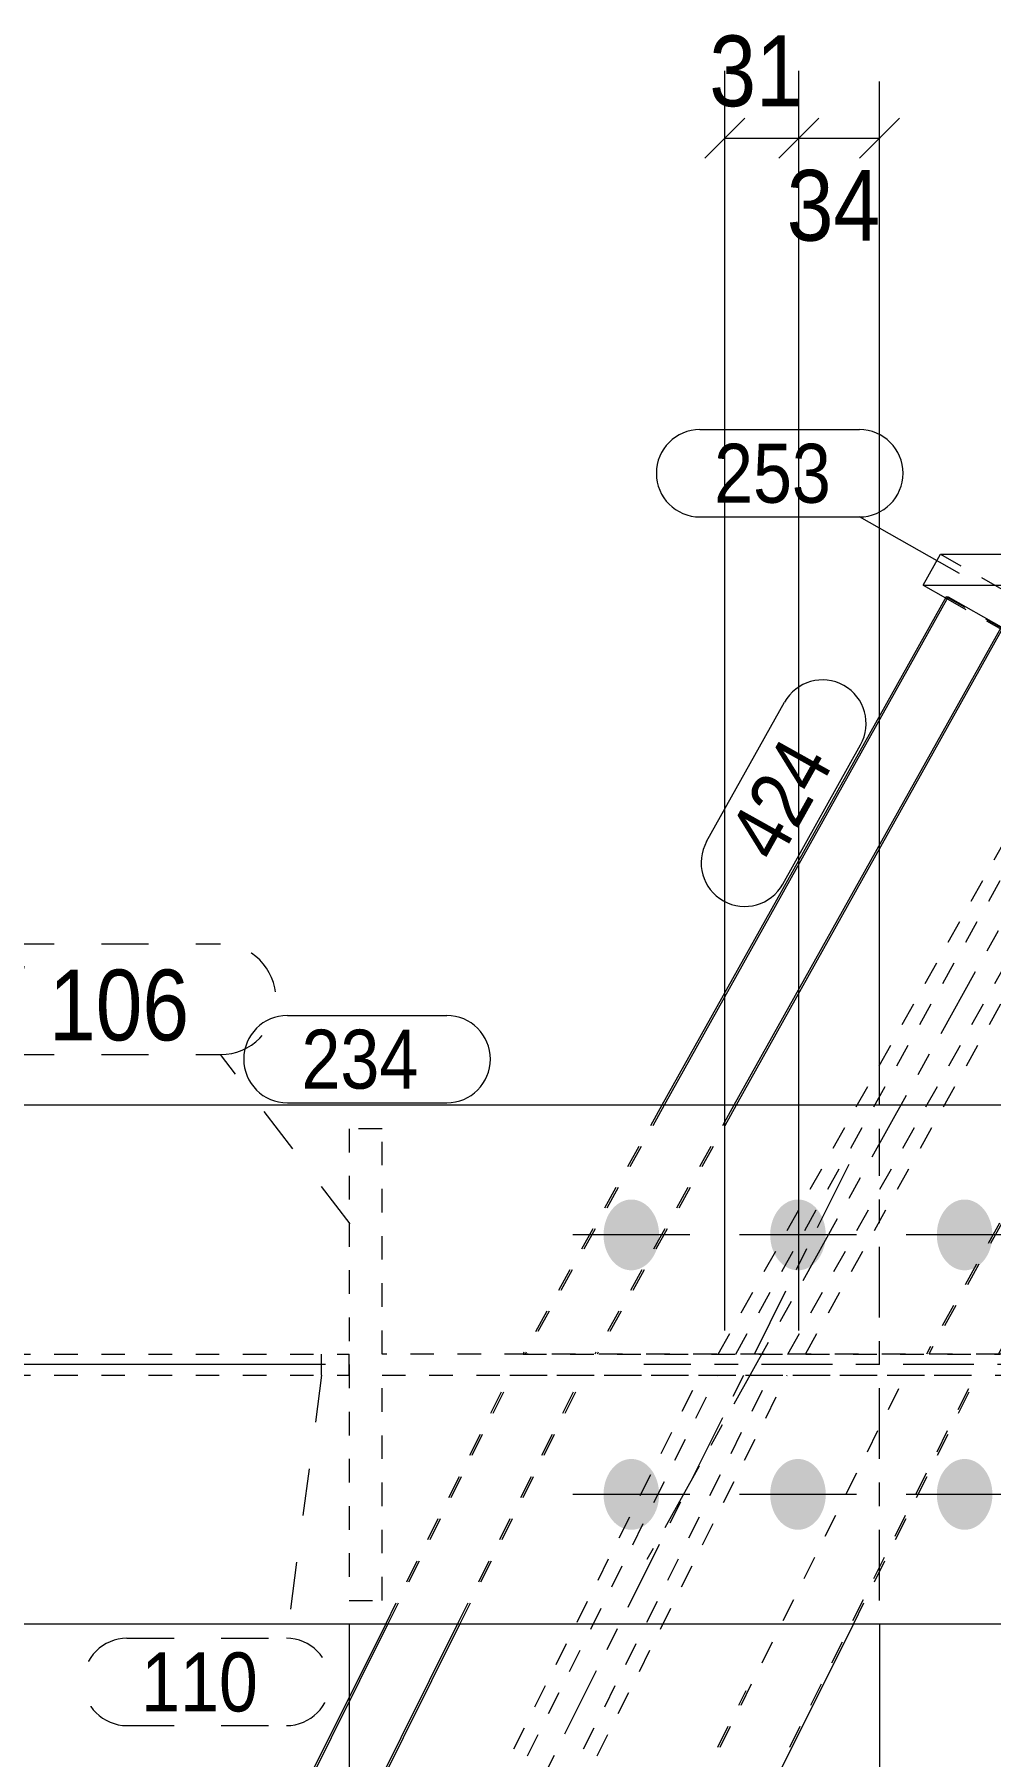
# Model space of a CAD drawing. Header units: millimetres. Extents: x 2 to 579, y 1 to 825.
# Drawn here: x 457.1 to 497.6, y 501.9 to 574.9 of the extents above; entities that cross this region are included whole.
import ezdxf

# ---------------------------------------------------------------- set-up
doc = ezdxf.new("R2010")
doc.units = ezdxf.units.MM
for name, pattern in [('XKITLINE00', [0]), ('XKITLINE01', [4, 1, -1, 1, -1]), ('XKITLINE02', [4, 2, -2]), ('XKITLINE03', [6, 3, -1, 1, -1])]:
    doc.linetypes.add(name, pattern=pattern)
for name, color, linetype, lineweight in [('Bolt', 3, 'Continuous', 0), ('Dimensions', 7, 'Continuous', 0), ('Part', 2, 'Continuous', 0), ('PartMark', 7, 'Continuous', 0)]:
    doc.layers.add(name, color=color, linetype=linetype, lineweight=lineweight)
doc.styles.add('ARIAL', font='ARIAL.TTF')

# ---------------------------------------------------------------- blocks, each defined once
blk = doc.blocks.new('*A142')
at = {"layer": 'Bolt'}
for points in [[(483.567, 523.961), (483.566, 523.924), (483.564, 523.887), (483.561, 523.851), (483.558, 523.814), (483.554, 523.778), (483.55, 523.741), (483.544, 523.705), (483.538, 523.669), (483.532, 523.633), (483.524, 523.598), (483.516, 523.562), (483.508, 523.527), (483.498, 523.492), (483.488, 523.458), (483.477, 523.424), (483.466, 523.39), (483.454, 523.356), (483.441, 523.323), (483.428, 523.291), (483.414, 523.258), (483.399, 523.227), (483.384, 523.195), (483.369, 523.164), (483.352, 523.134), (483.335, 523.104), (483.318, 523.075), (483.3, 523.046), (483.281, 523.018), (483.262, 522.99), (483.242, 522.963), (483.222, 522.937), (483.201, 522.911), (483.18, 522.886), (483.159, 522.862), (483.136, 522.838), (483.114, 522.815), (483.091, 522.793), (483.067, 522.771), (483.044, 522.75), (483.019, 522.73), (482.995, 522.711), (482.97, 522.693), (482.944, 522.675), (482.919, 522.658), (482.893, 522.642), (482.866, 522.626), (482.84, 522.612), (482.813, 522.598), (482.786, 522.585), (482.759, 522.573), (482.731, 522.562), (482.703, 522.552), (482.675, 522.543), (482.647, 522.534), (482.619, 522.526), (482.59, 522.52), (482.562, 522.514), (482.533, 522.509), (482.505, 522.505), (482.476, 522.502), (482.447, 522.499), (482.418, 522.498), (482.389, 522.498), (482.36, 522.498), (482.331, 522.499), (482.302, 522.502), (482.274, 522.505), (482.245, 522.509), (482.216, 522.514), (482.188, 522.52), (482.159, 522.526), (482.131, 522.534), (482.103, 522.543), (482.075, 522.552), (482.047, 522.562), (482.02, 522.573), (481.992, 522.585), (481.965, 522.598), (481.938, 522.612), (481.912, 522.626), (481.885, 522.642), (481.859, 522.658), (481.834, 522.675), (481.808, 522.693), (481.783, 522.711), (481.759, 522.73), (481.735, 522.75), (481.711, 522.771), (481.687, 522.793), (481.664, 522.815), (481.642, 522.838), (481.62, 522.862), (481.598, 522.886), (481.577, 522.911), (481.556, 522.937), (481.536, 522.963), (481.516, 522.99), (481.497, 523.018), (481.479, 523.046), (481.46, 523.075), (481.443, 523.104), (481.426, 523.134), (481.41, 523.164), (481.394, 523.195), (481.379, 523.227), (481.364, 523.258), (481.35, 523.291), (481.337, 523.323), (481.324, 523.356), (481.312, 523.39), (481.301, 523.424), (481.29, 523.458), (481.28, 523.492), (481.271, 523.527), (481.262, 523.562), (481.254, 523.598), (481.246, 523.633), (481.24, 523.669), (481.234, 523.705), (481.228, 523.741), (481.224, 523.778), (481.22, 523.814), (481.217, 523.851), (481.214, 523.887), (481.213, 523.924), (481.211, 523.961), (481.211, 523.998), (481.211, 524.034), (481.213, 524.071), (481.214, 524.108), (481.217, 524.145), (481.22, 524.181), (481.224, 524.218), (481.228, 524.254), (481.234, 524.29), (481.24, 524.326), (481.246, 524.362), (481.254, 524.398), (481.262, 524.433), (481.271, 524.468), (481.28, 524.503), (481.29, 524.538), (481.301, 524.572), (481.312, 524.606), (481.324, 524.639), (481.337, 524.672), (481.35, 524.705), (481.364, 524.737), (481.379, 524.769), (481.394, 524.8), (481.41, 524.831), (481.426, 524.861), (481.443, 524.891), (481.46, 524.921), (481.479, 524.949), (481.497, 524.977), (481.516, 525.005), (481.536, 525.032), (481.556, 525.058), (481.577, 525.084), (481.598, 525.109), (481.62, 525.133), (481.642, 525.157), (481.664, 525.18), (481.687, 525.202), (481.711, 525.224), (481.735, 525.245), (481.759, 525.265), (481.783, 525.284), (481.808, 525.303), (481.834, 525.321), (481.859, 525.338), (481.885, 525.354), (481.912, 525.369), (481.938, 525.383), (481.965, 525.397), (481.992, 525.41), (482.02, 525.422), (482.047, 525.433), (482.075, 525.443), (482.103, 525.453), (482.131, 525.461), (482.159, 525.469), (482.188, 525.476), (482.216, 525.481), (482.245, 525.486), (482.274, 525.49), (482.302, 525.494), (482.331, 525.496), (482.36, 525.497), (482.389, 525.498), (482.418, 525.497), (482.447, 525.496), (482.476, 525.494), (482.505, 525.49), (482.533, 525.486), (482.562, 525.481), (482.59, 525.476), (482.619, 525.469), (482.647, 525.461), (482.675, 525.453), (482.703, 525.443), (482.731, 525.433), (482.759, 525.422), (482.786, 525.41), (482.813, 525.397), (482.84, 525.383), (482.866, 525.369), (482.893, 525.354), (482.919, 525.338), (482.944, 525.321), (482.97, 525.303), (482.995, 525.284), (483.019, 525.265), (483.044, 525.245), (483.067, 525.224), (483.091, 525.202), (483.114, 525.18), (483.136, 525.157), (483.159, 525.133), (483.18, 525.109), (483.201, 525.084), (483.222, 525.058), (483.242, 525.032), (483.262, 525.005), (483.281, 524.977), (483.3, 524.949), (483.318, 524.921), (483.335, 524.891), (483.352, 524.861), (483.369, 524.831), (483.384, 524.8), (483.399, 524.769), (483.414, 524.737), (483.428, 524.705), (483.441, 524.672), (483.454, 524.639), (483.466, 524.606), (483.477, 524.572), (483.488, 524.538), (483.498, 524.503), (483.508, 524.468), (483.516, 524.433), (483.524, 524.398), (483.532, 524.362), (483.538, 524.326), (483.544, 524.29), (483.55, 524.254), (483.554, 524.218), (483.558, 524.181), (483.561, 524.145), (483.564, 524.108), (483.566, 524.071), (483.567, 524.034), (483.567, 523.998)], [(490.635, 523.961), (490.633, 523.924), (490.632, 523.887), (490.629, 523.851), (490.626, 523.814), (490.622, 523.778), (490.618, 523.741), (490.612, 523.705), (490.606, 523.669), (490.6, 523.633), (490.592, 523.598), (490.584, 523.562), (490.575, 523.527), (490.566, 523.492), (490.556, 523.458), (490.545, 523.424), (490.534, 523.39), (490.522, 523.356), (490.509, 523.323), (490.496, 523.291), (490.482, 523.258), (490.467, 523.227), (490.452, 523.195), (490.436, 523.164), (490.42, 523.134), (490.403, 523.104), (490.386, 523.075), (490.368, 523.046), (490.349, 523.018), (490.33, 522.99), (490.31, 522.963), (490.29, 522.937), (490.269, 522.911), (490.248, 522.886), (490.226, 522.862), (490.204, 522.838), (490.182, 522.815), (490.159, 522.793), (490.135, 522.771), (490.111, 522.75), (490.087, 522.73), (490.063, 522.711), (490.038, 522.693), (490.012, 522.675), (489.987, 522.658), (489.961, 522.642), (489.934, 522.626), (489.908, 522.612), (489.881, 522.598), (489.854, 522.585), (489.826, 522.573), (489.799, 522.562), (489.771, 522.552), (489.743, 522.543), (489.715, 522.534), (489.687, 522.526), (489.658, 522.52), (489.63, 522.514), (489.601, 522.509), (489.572, 522.505), (489.544, 522.502), (489.515, 522.499), (489.486, 522.498), (489.457, 522.498), (489.428, 522.498), (489.399, 522.499), (489.37, 522.502), (489.341, 522.505), (489.313, 522.509), (489.284, 522.514), (489.256, 522.52), (489.227, 522.526), (489.199, 522.534), (489.171, 522.543), (489.143, 522.552), (489.115, 522.562), (489.087, 522.573), (489.06, 522.585), (489.033, 522.598), (489.006, 522.612), (488.98, 522.626), (488.953, 522.642), (488.927, 522.658), (488.902, 522.675), (488.876, 522.693), (488.851, 522.711), (488.827, 522.73), (488.802, 522.75), (488.779, 522.771), (488.755, 522.793), (488.732, 522.815), (488.71, 522.838), (488.688, 522.862), (488.666, 522.886), (488.645, 522.911), (488.624, 522.937), (488.604, 522.963), (488.584, 522.99), (488.565, 523.018), (488.546, 523.046), (488.528, 523.075), (488.511, 523.104), (488.494, 523.134), (488.477, 523.164), (488.462, 523.195), (488.447, 523.227), (488.432, 523.258), (488.418, 523.291), (488.405, 523.323), (488.392, 523.356), (488.38, 523.39), (488.369, 523.424), (488.358, 523.458), (488.348, 523.492), (488.338, 523.527), (488.33, 523.562), (488.322, 523.598), (488.314, 523.633), (488.308, 523.669), (488.302, 523.705), (488.296, 523.741), (488.292, 523.778), (488.288, 523.814), (488.285, 523.851), (488.282, 523.887), (488.28, 523.924), (488.279, 523.961), (488.279, 523.998), (488.279, 524.034), (488.28, 524.071), (488.282, 524.108), (488.285, 524.145), (488.288, 524.181), (488.292, 524.218), (488.296, 524.254), (488.302, 524.29), (488.308, 524.326), (488.314, 524.362), (488.322, 524.398), (488.33, 524.433), (488.338, 524.468), (488.348, 524.503), (488.358, 524.538), (488.369, 524.572), (488.38, 524.606), (488.392, 524.639), (488.405, 524.672), (488.418, 524.705), (488.432, 524.737), (488.447, 524.769), (488.462, 524.8), (488.477, 524.831), (488.494, 524.861), (488.511, 524.891), (488.528, 524.921), (488.546, 524.949), (488.565, 524.977), (488.584, 525.005), (488.604, 525.032), (488.624, 525.058), (488.645, 525.084), (488.666, 525.109), (488.688, 525.133), (488.71, 525.157), (488.732, 525.18), (488.755, 525.202), (488.779, 525.224), (488.802, 525.245), (488.827, 525.265), (488.851, 525.284), (488.876, 525.303), (488.902, 525.321), (488.927, 525.338), (488.953, 525.354), (488.98, 525.369), (489.006, 525.383), (489.033, 525.397), (489.06, 525.41), (489.087, 525.422), (489.115, 525.433), (489.143, 525.443), (489.171, 525.453), (489.199, 525.461), (489.227, 525.469), (489.256, 525.476), (489.284, 525.481), (489.313, 525.486), (489.341, 525.49), (489.37, 525.494), (489.399, 525.496), (489.428, 525.497), (489.457, 525.498), (489.486, 525.497), (489.515, 525.496), (489.544, 525.494), (489.572, 525.49), (489.601, 525.486), (489.63, 525.481), (489.658, 525.476), (489.687, 525.469), (489.715, 525.461), (489.743, 525.453), (489.771, 525.443), (489.799, 525.433), (489.826, 525.422), (489.854, 525.41), (489.881, 525.397), (489.908, 525.383), (489.934, 525.369), (489.961, 525.354), (489.987, 525.338), (490.012, 525.321), (490.038, 525.303), (490.063, 525.284), (490.087, 525.265), (490.111, 525.245), (490.135, 525.224), (490.159, 525.202), (490.182, 525.18), (490.204, 525.157), (490.226, 525.133), (490.248, 525.109), (490.269, 525.084), (490.29, 525.058), (490.31, 525.032), (490.33, 525.005), (490.349, 524.977), (490.368, 524.949), (490.386, 524.921), (490.403, 524.891), (490.42, 524.861), (490.436, 524.831), (490.452, 524.8), (490.467, 524.769), (490.482, 524.737), (490.496, 524.705), (490.509, 524.672), (490.522, 524.639), (490.534, 524.606), (490.545, 524.572), (490.556, 524.538), (490.566, 524.503), (490.575, 524.468), (490.584, 524.433), (490.592, 524.398), (490.6, 524.362), (490.606, 524.326), (490.612, 524.29), (490.618, 524.254), (490.622, 524.218), (490.626, 524.181), (490.629, 524.145), (490.632, 524.108), (490.633, 524.071), (490.635, 524.034), (490.635, 523.998)], [(497.702, 523.961), (497.701, 523.924), (497.7, 523.887), (497.697, 523.851), (497.694, 523.814), (497.69, 523.778), (497.685, 523.741), (497.68, 523.705), (497.674, 523.669), (497.667, 523.633), (497.66, 523.598), (497.652, 523.562), (497.643, 523.527), (497.634, 523.492), (497.624, 523.458), (497.613, 523.424), (497.602, 523.39), (497.59, 523.356), (497.577, 523.323), (497.564, 523.291), (497.55, 523.258), (497.535, 523.227), (497.52, 523.195), (497.504, 523.164), (497.488, 523.134), (497.471, 523.104), (497.453, 523.075), (497.435, 523.046), (497.417, 523.018), (497.398, 522.99), (497.378, 522.963), (497.358, 522.937), (497.337, 522.911), (497.316, 522.886), (497.294, 522.862), (497.272, 522.838), (497.249, 522.815), (497.226, 522.793), (497.203, 522.771), (497.179, 522.75), (497.155, 522.73), (497.13, 522.711), (497.105, 522.693), (497.08, 522.675), (497.054, 522.658), (497.028, 522.642), (497.002, 522.626), (496.976, 522.612), (496.949, 522.598), (496.922, 522.585), (496.894, 522.573), (496.867, 522.562), (496.839, 522.552), (496.811, 522.543), (496.783, 522.534), (496.755, 522.526), (496.726, 522.52), (496.698, 522.514), (496.669, 522.509), (496.64, 522.505), (496.611, 522.502), (496.583, 522.499), (496.554, 522.498), (496.525, 522.498), (496.496, 522.498), (496.467, 522.499), (496.438, 522.502), (496.409, 522.505), (496.381, 522.509), (496.352, 522.514), (496.323, 522.52), (496.295, 522.526), (496.267, 522.534), (496.239, 522.543), (496.211, 522.552), (496.183, 522.562), (496.155, 522.573), (496.128, 522.585), (496.101, 522.598), (496.074, 522.612), (496.047, 522.626), (496.021, 522.642), (495.995, 522.658), (495.969, 522.675), (495.944, 522.693), (495.919, 522.711), (495.895, 522.73), (495.87, 522.75), (495.846, 522.771), (495.823, 522.793), (495.8, 522.815), (495.777, 522.838), (495.755, 522.862), (495.734, 522.886), (495.712, 522.911), (495.692, 522.937), (495.672, 522.963), (495.652, 522.99), (495.633, 523.018), (495.614, 523.046), (495.596, 523.075), (495.579, 523.104), (495.562, 523.134), (495.545, 523.164), (495.53, 523.195), (495.514, 523.227), (495.5, 523.258), (495.486, 523.291), (495.473, 523.323), (495.46, 523.356), (495.448, 523.39), (495.436, 523.424), (495.426, 523.458), (495.416, 523.492), (495.406, 523.527), (495.398, 523.562), (495.389, 523.598), (495.382, 523.633), (495.375, 523.669), (495.369, 523.705), (495.364, 523.741), (495.36, 523.778), (495.356, 523.814), (495.352, 523.851), (495.35, 523.887), (495.348, 523.924), (495.347, 523.961), (495.347, 523.998), (495.347, 524.034), (495.348, 524.071), (495.35, 524.108), (495.352, 524.145), (495.356, 524.181), (495.36, 524.218), (495.364, 524.254), (495.369, 524.29), (495.375, 524.326), (495.382, 524.362), (495.389, 524.398), (495.398, 524.433), (495.406, 524.468), (495.416, 524.503), (495.426, 524.538), (495.436, 524.572), (495.448, 524.606), (495.46, 524.639), (495.473, 524.672), (495.486, 524.705), (495.5, 524.737), (495.514, 524.769), (495.53, 524.8), (495.545, 524.831), (495.562, 524.861), (495.579, 524.891), (495.596, 524.921), (495.614, 524.949), (495.633, 524.977), (495.652, 525.005), (495.672, 525.032), (495.692, 525.058), (495.712, 525.084), (495.734, 525.109), (495.755, 525.133), (495.777, 525.157), (495.8, 525.18), (495.823, 525.202), (495.846, 525.224), (495.87, 525.245), (495.895, 525.265), (495.919, 525.284), (495.944, 525.303), (495.969, 525.321), (495.995, 525.338), (496.021, 525.354), (496.047, 525.369), (496.074, 525.383), (496.101, 525.397), (496.128, 525.41), (496.155, 525.422), (496.183, 525.433), (496.211, 525.443), (496.239, 525.453), (496.267, 525.461), (496.295, 525.469), (496.323, 525.476), (496.352, 525.481), (496.381, 525.486), (496.409, 525.49), (496.438, 525.494), (496.467, 525.496), (496.496, 525.497), (496.525, 525.498), (496.554, 525.497), (496.583, 525.496), (496.611, 525.494), (496.64, 525.49), (496.669, 525.486), (496.698, 525.481), (496.726, 525.476), (496.755, 525.469), (496.783, 525.461), (496.811, 525.453), (496.839, 525.443), (496.867, 525.433), (496.894, 525.422), (496.922, 525.41), (496.949, 525.397), (496.976, 525.383), (497.002, 525.369), (497.028, 525.354), (497.054, 525.338), (497.08, 525.321), (497.105, 525.303), (497.13, 525.284), (497.155, 525.265), (497.179, 525.245), (497.203, 525.224), (497.226, 525.202), (497.249, 525.18), (497.272, 525.157), (497.294, 525.133), (497.316, 525.109), (497.337, 525.084), (497.358, 525.058), (497.378, 525.032), (497.398, 525.005), (497.417, 524.977), (497.435, 524.949), (497.453, 524.921), (497.471, 524.891), (497.488, 524.861), (497.504, 524.831), (497.52, 524.8), (497.535, 524.769), (497.55, 524.737), (497.564, 524.705), (497.577, 524.672), (497.59, 524.639), (497.602, 524.606), (497.613, 524.572), (497.624, 524.538), (497.634, 524.503), (497.643, 524.468), (497.652, 524.433), (497.66, 524.398), (497.667, 524.362), (497.674, 524.326), (497.68, 524.29), (497.685, 524.254), (497.69, 524.218), (497.694, 524.181), (497.697, 524.145), (497.7, 524.108), (497.701, 524.071), (497.702, 524.034), (497.703, 523.998)], [(483.567, 512.961), (483.566, 512.924), (483.564, 512.887), (483.561, 512.851), (483.558, 512.814), (483.554, 512.778), (483.55, 512.741), (483.544, 512.705), (483.538, 512.669), (483.532, 512.633), (483.524, 512.598), (483.516, 512.562), (483.508, 512.527), (483.498, 512.492), (483.488, 512.458), (483.477, 512.424), (483.466, 512.39), (483.454, 512.356), (483.441, 512.323), (483.428, 512.291), (483.414, 512.258), (483.399, 512.227), (483.384, 512.195), (483.369, 512.164), (483.352, 512.134), (483.335, 512.104), (483.318, 512.075), (483.3, 512.046), (483.281, 512.018), (483.262, 511.99), (483.242, 511.963), (483.222, 511.937), (483.201, 511.911), (483.18, 511.886), (483.159, 511.862), (483.136, 511.838), (483.114, 511.815), (483.091, 511.793), (483.067, 511.771), (483.044, 511.75), (483.019, 511.73), (482.995, 511.711), (482.97, 511.693), (482.944, 511.675), (482.919, 511.658), (482.893, 511.642), (482.866, 511.626), (482.84, 511.612), (482.813, 511.598), (482.786, 511.585), (482.759, 511.573), (482.731, 511.562), (482.703, 511.552), (482.675, 511.543), (482.647, 511.534), (482.619, 511.526), (482.59, 511.52), (482.562, 511.514), (482.533, 511.509), (482.505, 511.505), (482.476, 511.502), (482.447, 511.499), (482.418, 511.498), (482.389, 511.498), (482.36, 511.498), (482.331, 511.499), (482.302, 511.502), (482.274, 511.505), (482.245, 511.509), (482.216, 511.514), (482.188, 511.52), (482.159, 511.526), (482.131, 511.534), (482.103, 511.543), (482.075, 511.552), (482.047, 511.562), (482.02, 511.573), (481.992, 511.585), (481.965, 511.598), (481.938, 511.612), (481.912, 511.626), (481.885, 511.642), (481.859, 511.658), (481.834, 511.675), (481.808, 511.693), (481.783, 511.711), (481.759, 511.73), (481.735, 511.75), (481.711, 511.771), (481.687, 511.793), (481.664, 511.815), (481.642, 511.838), (481.62, 511.862), (481.598, 511.886), (481.577, 511.911), (481.556, 511.937), (481.536, 511.963), (481.516, 511.99), (481.497, 512.018), (481.479, 512.046), (481.46, 512.075), (481.443, 512.104), (481.426, 512.134), (481.41, 512.164), (481.394, 512.195), (481.379, 512.227), (481.364, 512.258), (481.35, 512.291), (481.337, 512.323), (481.324, 512.356), (481.312, 512.39), (481.301, 512.424), (481.29, 512.458), (481.28, 512.492), (481.271, 512.527), (481.262, 512.562), (481.254, 512.598), (481.246, 512.633), (481.24, 512.669), (481.234, 512.705), (481.228, 512.741), (481.224, 512.778), (481.22, 512.814), (481.217, 512.851), (481.214, 512.887), (481.213, 512.924), (481.211, 512.961), (481.211, 512.998), (481.211, 513.034), (481.213, 513.071), (481.214, 513.108), (481.217, 513.145), (481.22, 513.181), (481.224, 513.218), (481.228, 513.254), (481.234, 513.29), (481.24, 513.326), (481.246, 513.362), (481.254, 513.398), (481.262, 513.433), (481.271, 513.468), (481.28, 513.503), (481.29, 513.538), (481.301, 513.572), (481.312, 513.606), (481.324, 513.639), (481.337, 513.672), (481.35, 513.705), (481.364, 513.737), (481.379, 513.769), (481.394, 513.8), (481.41, 513.831), (481.426, 513.861), (481.443, 513.891), (481.46, 513.921), (481.479, 513.949), (481.497, 513.977), (481.516, 514.005), (481.536, 514.032), (481.556, 514.058), (481.577, 514.084), (481.598, 514.109), (481.62, 514.133), (481.642, 514.157), (481.664, 514.18), (481.687, 514.202), (481.711, 514.224), (481.735, 514.245), (481.759, 514.265), (481.783, 514.284), (481.808, 514.303), (481.834, 514.321), (481.859, 514.338), (481.885, 514.354), (481.912, 514.369), (481.938, 514.383), (481.965, 514.397), (481.992, 514.41), (482.02, 514.422), (482.047, 514.433), (482.075, 514.443), (482.103, 514.453), (482.131, 514.461), (482.159, 514.469), (482.188, 514.476), (482.216, 514.481), (482.245, 514.486), (482.274, 514.49), (482.302, 514.494), (482.331, 514.496), (482.36, 514.497), (482.389, 514.498), (482.418, 514.497), (482.447, 514.496), (482.476, 514.494), (482.505, 514.49), (482.533, 514.486), (482.562, 514.481), (482.59, 514.476), (482.619, 514.469), (482.647, 514.461), (482.675, 514.453), (482.703, 514.443), (482.731, 514.433), (482.759, 514.422), (482.786, 514.41), (482.813, 514.397), (482.84, 514.383), (482.866, 514.369), (482.893, 514.354), (482.919, 514.338), (482.944, 514.321), (482.97, 514.303), (482.995, 514.284), (483.019, 514.265), (483.044, 514.245), (483.067, 514.224), (483.091, 514.202), (483.114, 514.18), (483.136, 514.157), (483.159, 514.133), (483.18, 514.109), (483.201, 514.084), (483.222, 514.058), (483.242, 514.032), (483.262, 514.005), (483.281, 513.977), (483.3, 513.949), (483.318, 513.921), (483.335, 513.891), (483.352, 513.861), (483.369, 513.831), (483.384, 513.8), (483.399, 513.769), (483.414, 513.737), (483.428, 513.705), (483.441, 513.672), (483.454, 513.639), (483.466, 513.606), (483.477, 513.572), (483.488, 513.538), (483.498, 513.503), (483.508, 513.468), (483.516, 513.433), (483.524, 513.398), (483.532, 513.362), (483.538, 513.326), (483.544, 513.29), (483.55, 513.254), (483.554, 513.218), (483.558, 513.181), (483.561, 513.145), (483.564, 513.108), (483.566, 513.071), (483.567, 513.034), (483.567, 512.998)], [(490.635, 512.961), (490.633, 512.924), (490.632, 512.887), (490.629, 512.851), (490.626, 512.814), (490.622, 512.778), (490.618, 512.741), (490.612, 512.705), (490.606, 512.669), (490.6, 512.633), (490.592, 512.598), (490.584, 512.562), (490.575, 512.527), (490.566, 512.492), (490.556, 512.458), (490.545, 512.424), (490.534, 512.39), (490.522, 512.356), (490.509, 512.323), (490.496, 512.291), (490.482, 512.258), (490.467, 512.227), (490.452, 512.195), (490.436, 512.164), (490.42, 512.134), (490.403, 512.104), (490.386, 512.075), (490.368, 512.046), (490.349, 512.018), (490.33, 511.99), (490.31, 511.963), (490.29, 511.937), (490.269, 511.911), (490.248, 511.886), (490.226, 511.862), (490.204, 511.838), (490.182, 511.815), (490.159, 511.793), (490.135, 511.771), (490.111, 511.75), (490.087, 511.73), (490.063, 511.711), (490.038, 511.693), (490.012, 511.675), (489.987, 511.658), (489.961, 511.642), (489.934, 511.626), (489.908, 511.612), (489.881, 511.598), (489.854, 511.585), (489.826, 511.573), (489.799, 511.562), (489.771, 511.552), (489.743, 511.543), (489.715, 511.534), (489.687, 511.526), (489.658, 511.52), (489.63, 511.514), (489.601, 511.509), (489.572, 511.505), (489.544, 511.502), (489.515, 511.499), (489.486, 511.498), (489.457, 511.498), (489.428, 511.498), (489.399, 511.499), (489.37, 511.502), (489.341, 511.505), (489.313, 511.509), (489.284, 511.514), (489.256, 511.52), (489.227, 511.526), (489.199, 511.534), (489.171, 511.543), (489.143, 511.552), (489.115, 511.562), (489.087, 511.573), (489.06, 511.585), (489.033, 511.598), (489.006, 511.612), (488.98, 511.626), (488.953, 511.642), (488.927, 511.658), (488.902, 511.675), (488.876, 511.693), (488.851, 511.711), (488.827, 511.73), (488.802, 511.75), (488.779, 511.771), (488.755, 511.793), (488.732, 511.815), (488.71, 511.838), (488.688, 511.862), (488.666, 511.886), (488.645, 511.911), (488.624, 511.937), (488.604, 511.963), (488.584, 511.99), (488.565, 512.018), (488.546, 512.046), (488.528, 512.075), (488.511, 512.104), (488.494, 512.134), (488.477, 512.164), (488.462, 512.195), (488.447, 512.227), (488.432, 512.258), (488.418, 512.291), (488.405, 512.323), (488.392, 512.356), (488.38, 512.39), (488.369, 512.424), (488.358, 512.458), (488.348, 512.492), (488.338, 512.527), (488.33, 512.562), (488.322, 512.598), (488.314, 512.633), (488.308, 512.669), (488.302, 512.705), (488.296, 512.741), (488.292, 512.778), (488.288, 512.814), (488.285, 512.851), (488.282, 512.887), (488.28, 512.924), (488.279, 512.961), (488.279, 512.998), (488.279, 513.034), (488.28, 513.071), (488.282, 513.108), (488.285, 513.145), (488.288, 513.181), (488.292, 513.218), (488.296, 513.254), (488.302, 513.29), (488.308, 513.326), (488.314, 513.362), (488.322, 513.398), (488.33, 513.433), (488.338, 513.468), (488.348, 513.503), (488.358, 513.538), (488.369, 513.572), (488.38, 513.606), (488.392, 513.639), (488.405, 513.672), (488.418, 513.705), (488.432, 513.737), (488.447, 513.769), (488.462, 513.8), (488.477, 513.831), (488.494, 513.861), (488.511, 513.891), (488.528, 513.921), (488.546, 513.949), (488.565, 513.977), (488.584, 514.005), (488.604, 514.032), (488.624, 514.058), (488.645, 514.084), (488.666, 514.109), (488.688, 514.133), (488.71, 514.157), (488.732, 514.18), (488.755, 514.202), (488.779, 514.224), (488.802, 514.245), (488.827, 514.265), (488.851, 514.284), (488.876, 514.303), (488.902, 514.321), (488.927, 514.338), (488.953, 514.354), (488.98, 514.369), (489.006, 514.383), (489.033, 514.397), (489.06, 514.41), (489.087, 514.422), (489.115, 514.433), (489.143, 514.443), (489.171, 514.453), (489.199, 514.461), (489.227, 514.469), (489.256, 514.476), (489.284, 514.481), (489.313, 514.486), (489.341, 514.49), (489.37, 514.494), (489.399, 514.496), (489.428, 514.497), (489.457, 514.498), (489.486, 514.497), (489.515, 514.496), (489.544, 514.494), (489.572, 514.49), (489.601, 514.486), (489.63, 514.481), (489.658, 514.476), (489.687, 514.469), (489.715, 514.461), (489.743, 514.453), (489.771, 514.443), (489.799, 514.433), (489.826, 514.422), (489.854, 514.41), (489.881, 514.397), (489.908, 514.383), (489.934, 514.369), (489.961, 514.354), (489.987, 514.338), (490.012, 514.321), (490.038, 514.303), (490.063, 514.284), (490.087, 514.265), (490.111, 514.245), (490.135, 514.224), (490.159, 514.202), (490.182, 514.18), (490.204, 514.157), (490.226, 514.133), (490.248, 514.109), (490.269, 514.084), (490.29, 514.058), (490.31, 514.032), (490.33, 514.005), (490.349, 513.977), (490.368, 513.949), (490.386, 513.921), (490.403, 513.891), (490.42, 513.861), (490.436, 513.831), (490.452, 513.8), (490.467, 513.769), (490.482, 513.737), (490.496, 513.705), (490.509, 513.672), (490.522, 513.639), (490.534, 513.606), (490.545, 513.572), (490.556, 513.538), (490.566, 513.503), (490.575, 513.468), (490.584, 513.433), (490.592, 513.398), (490.6, 513.362), (490.606, 513.326), (490.612, 513.29), (490.618, 513.254), (490.622, 513.218), (490.626, 513.181), (490.629, 513.145), (490.632, 513.108), (490.633, 513.071), (490.635, 513.034), (490.635, 512.998)], [(497.702, 512.961), (497.701, 512.924), (497.7, 512.887), (497.697, 512.851), (497.694, 512.814), (497.69, 512.778), (497.685, 512.741), (497.68, 512.705), (497.674, 512.669), (497.667, 512.633), (497.66, 512.598), (497.652, 512.562), (497.643, 512.527), (497.634, 512.492), (497.624, 512.458), (497.613, 512.424), (497.602, 512.39), (497.59, 512.356), (497.577, 512.323), (497.564, 512.291), (497.55, 512.258), (497.535, 512.227), (497.52, 512.195), (497.504, 512.164), (497.488, 512.134), (497.471, 512.104), (497.453, 512.075), (497.435, 512.046), (497.417, 512.018), (497.398, 511.99), (497.378, 511.963), (497.358, 511.937), (497.337, 511.911), (497.316, 511.886), (497.294, 511.862), (497.272, 511.838), (497.249, 511.815), (497.226, 511.793), (497.203, 511.771), (497.179, 511.75), (497.155, 511.73), (497.13, 511.711), (497.105, 511.693), (497.08, 511.675), (497.054, 511.658), (497.028, 511.642), (497.002, 511.626), (496.976, 511.612), (496.949, 511.598), (496.922, 511.585), (496.894, 511.573), (496.867, 511.562), (496.839, 511.552), (496.811, 511.543), (496.783, 511.534), (496.755, 511.526), (496.726, 511.52), (496.698, 511.514), (496.669, 511.509), (496.64, 511.505), (496.611, 511.502), (496.583, 511.499), (496.554, 511.498), (496.525, 511.498), (496.496, 511.498), (496.467, 511.499), (496.438, 511.502), (496.409, 511.505), (496.381, 511.509), (496.352, 511.514), (496.323, 511.52), (496.295, 511.526), (496.267, 511.534), (496.239, 511.543), (496.211, 511.552), (496.183, 511.562), (496.155, 511.573), (496.128, 511.585), (496.101, 511.598), (496.074, 511.612), (496.047, 511.626), (496.021, 511.642), (495.995, 511.658), (495.969, 511.675), (495.944, 511.693), (495.919, 511.711), (495.895, 511.73), (495.87, 511.75), (495.846, 511.771), (495.823, 511.793), (495.8, 511.815), (495.777, 511.838), (495.755, 511.862), (495.734, 511.886), (495.712, 511.911), (495.692, 511.937), (495.672, 511.963), (495.652, 511.99), (495.633, 512.018), (495.614, 512.046), (495.596, 512.075), (495.579, 512.104), (495.562, 512.134), (495.545, 512.164), (495.53, 512.195), (495.514, 512.227), (495.5, 512.258), (495.486, 512.291), (495.473, 512.323), (495.46, 512.356), (495.448, 512.39), (495.436, 512.424), (495.426, 512.458), (495.416, 512.492), (495.406, 512.527), (495.398, 512.562), (495.389, 512.598), (495.382, 512.633), (495.375, 512.669), (495.369, 512.705), (495.364, 512.741), (495.36, 512.778), (495.356, 512.814), (495.352, 512.851), (495.35, 512.887), (495.348, 512.924), (495.347, 512.961), (495.347, 512.998), (495.347, 513.034), (495.348, 513.071), (495.35, 513.108), (495.352, 513.145), (495.356, 513.181), (495.36, 513.218), (495.364, 513.254), (495.369, 513.29), (495.375, 513.326), (495.382, 513.362), (495.389, 513.398), (495.398, 513.433), (495.406, 513.468), (495.416, 513.503), (495.426, 513.538), (495.436, 513.572), (495.448, 513.606), (495.46, 513.639), (495.473, 513.672), (495.486, 513.705), (495.5, 513.737), (495.514, 513.769), (495.53, 513.8), (495.545, 513.831), (495.562, 513.861), (495.579, 513.891), (495.596, 513.921), (495.614, 513.949), (495.633, 513.977), (495.652, 514.005), (495.672, 514.032), (495.692, 514.058), (495.712, 514.084), (495.734, 514.109), (495.755, 514.133), (495.777, 514.157), (495.8, 514.18), (495.823, 514.202), (495.846, 514.224), (495.87, 514.245), (495.895, 514.265), (495.919, 514.284), (495.944, 514.303), (495.969, 514.321), (495.995, 514.338), (496.021, 514.354), (496.047, 514.369), (496.074, 514.383), (496.101, 514.397), (496.128, 514.41), (496.155, 514.422), (496.183, 514.433), (496.211, 514.443), (496.239, 514.453), (496.267, 514.461), (496.295, 514.469), (496.323, 514.476), (496.352, 514.481), (496.381, 514.486), (496.409, 514.49), (496.438, 514.494), (496.467, 514.496), (496.496, 514.497), (496.525, 514.498), (496.554, 514.497), (496.583, 514.496), (496.611, 514.494), (496.64, 514.49), (496.669, 514.486), (496.698, 514.481), (496.726, 514.476), (496.755, 514.469), (496.783, 514.461), (496.811, 514.453), (496.839, 514.443), (496.867, 514.433), (496.894, 514.422), (496.922, 514.41), (496.949, 514.397), (496.976, 514.383), (497.002, 514.369), (497.028, 514.354), (497.054, 514.338), (497.08, 514.321), (497.105, 514.303), (497.13, 514.284), (497.155, 514.265), (497.179, 514.245), (497.203, 514.224), (497.226, 514.202), (497.249, 514.18), (497.272, 514.157), (497.294, 514.133), (497.316, 514.109), (497.337, 514.084), (497.358, 514.058), (497.378, 514.032), (497.398, 514.005), (497.417, 513.977), (497.435, 513.949), (497.453, 513.921), (497.471, 513.891), (497.488, 513.861), (497.504, 513.831), (497.52, 513.8), (497.535, 513.769), (497.55, 513.737), (497.564, 513.705), (497.577, 513.672), (497.59, 513.639), (497.602, 513.606), (497.613, 513.572), (497.624, 513.538), (497.634, 513.503), (497.643, 513.468), (497.652, 513.433), (497.66, 513.398), (497.667, 513.362), (497.674, 513.326), (497.68, 513.29), (497.685, 513.254), (497.69, 513.218), (497.694, 513.181), (497.697, 513.145), (497.7, 513.108), (497.701, 513.071), (497.702, 513.034), (497.703, 512.998)]]:
    blk.add_hatch(color=3, dxfattribs=at).paths.add_polyline_path(points, flags=17)
at = {"layer": 'Bolt', "color": 3, "linetype": 'XKITLINE00', "lineweight": 0}
for p, q in [((484.865, 523.998), (479.913, 523.998)), ((491.933, 523.998), (486.981, 523.998)), ((499.001, 523.998), (494.048, 523.998)), ((484.865, 512.998), (479.913, 512.998)), ((491.933, 512.998), (486.981, 512.998)), ((499.001, 512.998), (494.048, 512.998))]:
    blk.add_line(p, q, dxfattribs=at)
blk = doc.blocks.new('*A145')
at = {"layer": 'Part', "color": 2, "linetype": 'XKITLINE00', "lineweight": 0}
for p, q in [((519.835, 529.498), (432.683, 529.498)), ((519.835, 507.498), (432.683, 507.498))]:
    blk.add_line(p, q, dxfattribs=at)
blk = doc.blocks.new('*A146')
at = {"layer": 'Part', "color": 7, "linetype": 'XKITLINE01', "lineweight": 0}
for p, q in [((471.817, 528.498), (470.417, 528.498)), ((470.417, 528.498), (470.417, 508.498)), ((471.817, 518.948), (471.817, 528.498)), ((514.017, 528.498), (514.017, 518.948)), ((515.417, 528.498), (514.017, 528.498)), ((515.417, 508.498), (515.417, 528.498)), ((514.017, 518.948), (471.817, 518.948)), ((471.817, 508.498), (471.817, 518.048)), ((471.817, 518.048), (514.017, 518.048)), ((514.017, 518.048), (514.017, 508.498)), ((470.417, 508.498), (471.817, 508.498)), ((514.017, 508.498), (515.417, 508.498))]:
    blk.add_line(p, q, dxfattribs=at)
at = {"layer": 'Part', "color": 7, "linetype": 'XKITLINE03', "lineweight": 0}
for p, q in [((492.917, 508.498), (492.917, 528.498)), ((502.917, 518.498), (482.917, 518.498))]:
    blk.add_line(p, q, dxfattribs=at)
blk = doc.blocks.new('*A147')
at = {"layer": 'Part', "color": 7, "linetype": 'XKITLINE01', "lineweight": 0}
for p, q in [((435.914, 518.948), (470.417, 518.948)), ((469.255, 518.048), (469.255, 518.948)), ((470.42, 518.048), (470.417, 518.948)), ((435.914, 518.048), (470.42, 518.048))]:
    blk.add_line(p, q, dxfattribs=at)
at = {"layer": 'Part', "color": 7, "linetype": 'XKITLINE03', "lineweight": 0}
blk.add_line((453.851, 518.498), (456.21, 518.498), dxfattribs=at)
blk = doc.blocks.new('*A152')
at = {"layer": 'Part', "color": 7, "linetype": 'XKITLINE03', "lineweight": 0}
blk.add_line((491.611, 526.986), (470.255, 484.174), dxfattribs=at)
at = {"layer": 'Part', "color": 7, "linetype": 'XKITLINE01', "lineweight": 0}
for p, q in [((471.972, 507.498), (477.234, 518.048)), ((472.066, 507.498), (477.329, 518.048)), ((472.946, 493.258), (485.312, 518.048)), ((473.523, 492.967), (486.035, 518.048)), ((475.024, 507.498), (480.287, 518.048)), ((475.119, 507.498), (480.381, 518.048)), ((475.904, 493.258), (488.27, 518.048)), ((476.481, 492.967), (488.993, 518.048)), ((477.234, 518.048), (497.07, 518.048)), ((479.901, 489.75), (494.018, 518.048)), ((482.859, 489.75), (496.976, 518.048)), ((491.807, 507.498), (497.07, 518.048)), ((479.807, 489.75), (487.259, 504.689)), ((466.473, 496.475), (466.697, 496.923)), ((466.568, 496.475), (466.473, 496.475)), ((466.473, 496.475), (479.807, 489.75)), ((466.568, 496.475), (466.791, 496.923)), ((472.946, 493.258), (466.568, 496.475)), ((469.526, 496.475), (469.566, 496.555)), ((469.62, 496.475), (469.526, 496.475)), ((469.526, 496.475), (475.904, 493.258)), ((469.62, 496.475), (469.641, 496.517)), ((482.954, 489.75), (469.62, 496.475)), ((475.904, 493.258), (472.946, 493.258)), ((479.901, 489.75), (473.523, 492.967)), ((473.523, 492.967), (476.481, 492.967)), ((476.481, 492.967), (482.859, 489.75)), ((479.807, 489.75), (479.901, 489.75)), ((482.859, 489.75), (482.954, 489.75)), ((482.954, 489.75), (482.975, 489.792))]:
    blk.add_line(p, q, dxfattribs=at)
at = {"layer": 'Part', "color": 2, "linetype": 'XKITLINE00', "lineweight": 0}
for p, q in [((466.697, 496.923), (471.972, 507.498)), ((466.791, 496.923), (472.066, 507.498)), ((469.566, 496.555), (475.024, 507.498)), ((469.641, 496.517), (475.119, 507.498)), ((482.975, 489.792), (491.807, 507.498))]:
    blk.add_line(p, q, dxfattribs=at)
blk = doc.blocks.new('*A154')
at = {"layer": 'Part', "color": 7, "linetype": 'XKITLINE03', "lineweight": 0}
blk.add_line((508.685, 556.098), (483.052, 510.23), dxfattribs=at)
at = {"layer": 'Part', "color": 2, "linetype": 'XKITLINE00', "lineweight": 0}
for p, q in [((495.738, 551.055), (483.69, 529.498)), ((495.832, 551.055), (483.785, 529.498)), ((498.79, 551.055), (486.743, 529.498)), ((498.884, 551.055), (486.837, 529.498)), ((495.738, 551.055), (495.832, 551.055)), ((495.832, 551.055), (498.08, 549.784)), ((498.79, 551.055), (498.884, 551.055)), ((498.884, 551.055), (511.889, 543.706)), ((511.889, 543.706), (503.948, 529.498))]:
    blk.add_line(p, q, dxfattribs=at)
at = {"layer": 'Part', "color": 7, "linetype": 'XKITLINE01', "lineweight": 0}
for p, q in [((508.742, 543.706), (495.738, 551.055)), ((505.011, 547.54), (498.79, 551.055)), ((498.08, 549.784), (498.152, 549.744)), ((498.152, 549.744), (502.052, 547.54)), ((486.074, 518.948), (502.052, 547.54)), ((486.815, 518.948), (502.616, 547.221)), ((489.032, 518.948), (505.011, 547.54)), ((489.773, 518.948), (505.574, 547.221)), ((502.052, 547.54), (505.011, 547.54)), ((505.574, 547.221), (502.616, 547.221)), ((502.616, 547.221), (508.837, 543.706)), ((511.795, 543.706), (505.574, 547.221)), ((508.742, 543.706), (494.906, 518.948)), ((508.837, 543.706), (495, 518.948)), ((497.958, 518.948), (511.795, 543.706)), ((508.837, 543.706), (508.742, 543.706)), ((511.889, 543.706), (511.795, 543.706)), ((483.69, 529.498), (477.795, 518.948)), ((483.785, 529.498), (477.889, 518.948)), ((486.743, 529.498), (480.847, 518.948)), ((486.837, 529.498), (480.941, 518.948)), ((503.948, 529.498), (498.053, 518.948)), ((477.795, 518.948), (498.053, 518.948))]:
    blk.add_line(p, q, dxfattribs=at)
blk = doc.blocks.new('*A155')
at = {"layer": 'Part', "color": 2, "linetype": 'XKITLINE00', "lineweight": 0}
for p, q in [((494.766, 551.545), (495.496, 552.852)), ((495.496, 552.852), (498.853, 552.852)), ((498.853, 552.852), (498.122, 551.545)), ((513.592, 544.524), (498.853, 552.852)), ((494.766, 551.545), (498.122, 551.545)), ((494.766, 551.545), (495.712, 551.01)), ((498.122, 551.545), (512.861, 543.216)), ((512.861, 543.216), (513.592, 544.524)), ((512.861, 543.216), (511.615, 543.216))]:
    blk.add_line(p, q, dxfattribs=at)
at = {"layer": 'Part', "color": 7, "linetype": 'XKITLINE01', "lineweight": 0}
for p, q in [((495.496, 552.852), (504.575, 547.722)), ((495.712, 551.01), (504.575, 546.002)), ((510.298, 544.524), (513.592, 544.524)), ((511.615, 543.216), (509.559, 543.216))]:
    blk.add_line(p, q, dxfattribs=at)
blk = doc.blocks.new('*A377')
at = {"layer": 'Dimensions', "color": 7, "linetype": 'XKITLINE00', "lineweight": 0}
for p, q in [((420.068, 519.346), (421.765, 517.649)), ((469.417, 518.498), (418.067, 518.498)), ((420.917, 493.112), (420.917, 518.498)), ((420.068, 493.961), (421.765, 492.264)), ((472.14, 493.112), (418.067, 493.112))]:
    blk.add_line(p, q, dxfattribs=at)
at = {"layer": 'Dimensions', "color": 3}
for p in [(420.917, 518.498), (420.917, 493.112)]:
    blk.add_point(p, dxfattribs=at)
at = {"layer": 'Dimensions', "color": 3, "style": 'ARIAL', "width": 0.85}
blk.add_text('254', height=3, rotation=90.00021, dxfattribs=at).set_placement((419.567, 502.467))
blk = doc.blocks.new('*A378')
at = {"layer": 'Dimensions', "color": 7, "linetype": 'XKITLINE00', "lineweight": 0}
for p, q in [((486.35, 519.948), (486.35, 573.348)), ((489.497, 519.948), (489.497, 573.348)), ((487.199, 571.346), (485.502, 569.649)), ((490.346, 571.346), (488.648, 569.649)), ((486.35, 570.498), (489.497, 570.498))]:
    blk.add_line(p, q, dxfattribs=at)
at = {"layer": 'Dimensions', "color": 3}
for p in [(486.35, 570.498), (489.497, 570.498)]:
    blk.add_point(p, dxfattribs=at)
at = {"layer": 'Dimensions', "color": 3, "style": 'ARIAL', "width": 0.85}
blk.add_text('31', height=3, dxfattribs=at).set_placement((485.698, 571.848))
blk = doc.blocks.new('*A379')
at = {"layer": 'Dimensions', "color": 7, "linetype": 'XKITLINE00', "lineweight": 0}
for p, q in [((489.497, 519.948), (489.497, 572.898)), ((492.917, 529.498), (492.917, 572.898)), ((490.346, 571.346), (488.648, 569.649)), ((493.765, 571.346), (492.068, 569.649)), ((489.497, 570.498), (492.917, 570.498))]:
    blk.add_line(p, q, dxfattribs=at)
at = {"layer": 'Dimensions', "color": 3}
for p in [(489.497, 570.498), (492.917, 570.498)]:
    blk.add_point(p, dxfattribs=at)
at = {"layer": 'Dimensions', "color": 3, "style": 'ARIAL', "width": 0.85}
blk.add_text('34', height=3, dxfattribs=at).set_placement((488.982, 566.148))
blk = doc.blocks.new('*A380')
at = {"layer": 'Dimensions', "color": 7, "linetype": 'XKITLINE00', "lineweight": 0}
for p, q in [((470.417, 507.498), (470.417, 476.363)), ((492.917, 507.498), (492.917, 476.363)), ((471.265, 479.611), (469.568, 477.914)), ((493.765, 479.611), (492.068, 477.914)), ((470.417, 478.763), (492.917, 478.763))]:
    blk.add_line(p, q, dxfattribs=at)
at = {"layer": 'Dimensions', "color": 3}
for p in [(470.417, 478.763), (492.917, 478.763)]:
    blk.add_point(p, dxfattribs=at)
at = {"layer": 'Dimensions', "color": 3, "style": 'ARIAL', "width": 0.85}
blk.add_text('225', height=3, dxfattribs=at).set_placement((478.329, 480.113))
blk = doc.blocks.new('*A381')
at = {"layer": 'PartMark', "color": 7, "linetype": 'XKITLINE00', "lineweight": 0}
for p, q in [((485.3, 558.137), (492.063, 558.137)), ((485.3, 554.437), (492.063, 554.437)), ((496.305, 552.044), (492.063, 554.437))]:
    blk.add_line(p, q, dxfattribs=at)
for centre, start, end in [((485.3, 556.287), 90, 270), ((492.063, 556.287), 270, 90)]:
    blk.add_arc(centre, 1.85, start, end, dxfattribs=at)
at = {"layer": 'PartMark', "color": 3, "style": 'ARIAL', "width": 0.85}
blk.add_text('253', height=2.5, dxfattribs=at).set_placement((485.9, 555.037))
blk = doc.blocks.new('*A382')
at = {"layer": 'PartMark', "color": 7, "linetype": 'XKITLINE00', "lineweight": 0}
for p, q in [((485.584, 540.676), (488.884, 546.58)), ((488.814, 538.871), (492.113, 544.775))]:
    blk.add_line(p, q, dxfattribs=at)
for centre, start, end in [((490.498, 545.677), 330.80129, 150.80129), ((487.199, 539.774), 150.80129, 330.80129)]:
    blk.add_arc(centre, 1.85, start, end, dxfattribs=at)
at = {"layer": 'PartMark', "color": 3, "style": 'ARIAL', "width": 0.85}
blk.add_text('424', height=2.5, rotation=60.80228, dxfattribs=at).set_placement((488.583, 539.688))
blk = doc.blocks.new('*A386')
at = {"layer": 'PartMark', "color": 7, "linetype": 'XKITLINE02', "lineweight": 0}
for p, q in [((469.255, 518.048), (467.762, 506.895)), ((460.999, 506.895), (467.762, 506.895)), ((460.999, 503.195), (467.762, 503.195))]:
    blk.add_line(p, q, dxfattribs=at)
for centre, start, end in [((460.999, 505.045), 90, 270), ((467.762, 505.045), 270, 90)]:
    blk.add_arc(centre, 1.85, start, end, dxfattribs=at)
at = {"layer": 'PartMark', "color": 3, "style": 'ARIAL', "width": 0.85}
blk.add_text('110', height=2.5, dxfattribs=at).set_placement((461.599, 503.795))
blk = doc.blocks.new('*A387')
at = {"layer": 'PartMark', "color": 7, "linetype": 'XKITLINE02', "lineweight": 0}
for p, q in [((443.913, 536.344), (464.966, 536.344)), ((443.913, 531.644), (464.966, 531.644)), ((470.466, 524.468), (464.966, 531.644))]:
    blk.add_line(p, q, dxfattribs=at)
for centre, start, end in [((443.913, 533.994), 90, 270), ((464.966, 533.994), 270, 90)]:
    blk.add_arc(centre, 2.35, start, end, dxfattribs=at)
at = {"layer": 'PartMark', "color": 1, "style": 'ARIAL', "width": 0.85}
blk.add_text('2-C6', height=3.5, dxfattribs=at).set_placement((444.513, 532.244))
at = {"layer": 'PartMark', "color": 3, "style": 'ARIAL', "width": 0.85}
for s, p in [('/', (455.679, 532.244)), ('106', (457.691, 532.244))]:
    blk.add_text(s, height=3, dxfattribs=at).set_placement(p)
blk = doc.blocks.new('*A388')
at = {"layer": 'PartMark', "color": 7, "linetype": 'XKITLINE00', "lineweight": 0}
for p, q in [((467.8, 533.298), (474.562, 533.298)), ((467.8, 529.598), (474.562, 529.598))]:
    blk.add_line(p, q, dxfattribs=at)
for centre, start, end in [((467.8, 531.448), 90, 270), ((474.562, 531.448), 270, 90)]:
    blk.add_arc(centre, 1.85, start, end, dxfattribs=at)
at = {"layer": 'PartMark', "color": 3, "style": 'ARIAL', "width": 0.85}
blk.add_text('234', height=2.5, dxfattribs=at).set_placement((468.4, 530.198))

msp = doc.modelspace()

# ---------------------------------------------------------------- block references
at = {"lineweight": 0}
for name in ['*A378', '*A379', '*A381', '*A154', '*A155', '*A382', '*A387', '*A388', '*A145', '*A146', '*A152', '*A142', '*A377', '*A147', '*A386', '*A380']:
    msp.add_blockref(name, (0, 0), dxfattribs=at)

doc.saveas('drawing.dxf')
